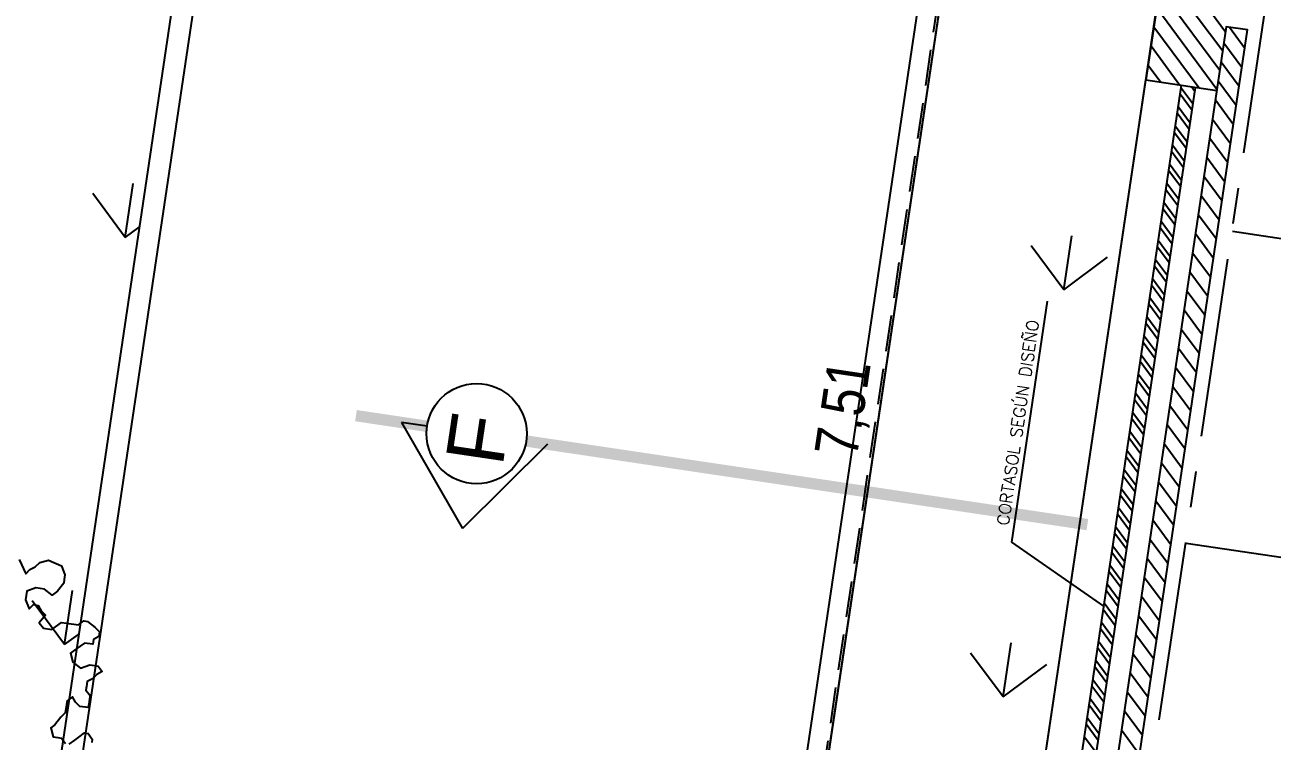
# Model space of a CAD drawing. Header units: millimetres. Extents: x 338 to 506, y 179 to 335.
# Drawn here: x 385.95 to 394.65, y 246.43 to 251.43 of the extents above; entities that cross this region are included whole.
import ezdxf
from ezdxf.enums import TextEntityAlignment as Align

# ---------------------------------------------------------------- set-up
doc = ezdxf.new("R2010")
doc.units = ezdxf.units.MM
doc.linetypes.add('CENTER', pattern=[2, 1.25, -0.25, 0.25, -0.25])
doc.linetypes.add('DASHED2', pattern=[0.375, 0.25, -0.125])
for name, color, linetype in [('ANDEN', 251, 'Continuous'), ('ARBOL-TOP', 3, 'Continuous'), ('COTAS', 30, 'Continuous'), ('EJES_DE_COLUMNA', 255, 'DASHED2'), ('MUROS', 32, 'Continuous'), ('PISO', 253, 'Continuous'), ('REJAS', 151, 'Continuous'), ('TEXTOS', 7, 'Continuous')]:
    doc.layers.add(name, color=color, linetype=linetype)
doc.styles.add('NOTAS', font='simplex.shx')
doc.styles.get("Standard").update_dxf_attribs({"font": 'ARIALUNI.ttf'})
doc.styles.add('TECHNIC', font='txt')
doc.dimstyles.new('CONSTRUIME', dxfattribs={"dimtxt": 0.09, "dimasz": 0.027, "dimexe": 0.04, "dimexo": 0.1, "dimgap": 0.04, "dimtad": 1, "dimtih": 1, "dimtoh": 1, "dimdec": 4, "dimzin": 5, "dimdsep": 46, "dimtxsty": 'Standard', "dimcen": -0.05, "dimclrd": 253, "dimclre": 253, "dimclrt": 7, "dimadec": 0, "dimazin": 0, "dimtfac": 1, "dimtdec": 4, "dimtmove": 2, "dimatfit": 3, "dimfxl": 1, "dimtolj": 1, "dimarcsym": 0})

# ---------------------------------------------------------------- blocks, each defined once
blk = doc.blocks.new('*X963')
at = {"color": 0}
for p, q in [((63.6497, 109.0857), (63.9191, 109.3551)), ((66.5233, 109.0857), (66.7927, 109.3551)), ((63.6497, 109.0857), (63.7343, 109.0011)), ((63.6497, 109.0857), (64.0307, 109.0857)), ((66.5233, 109.0857), (66.608, 109.0011)), ((66.5233, 109.0857), (66.9043, 109.0857))]:
    blk.add_line(p, q, dxfattribs=at)
blk = doc.blocks.new('ARBOLITO')
at = {"linetype": 'ByBlock'}
for points in [[(463.1065, 69.508), (463.1211, 69.4852), (463.1273, 69.4935), (463.1356, 69.4997), (463.1419, 69.508), (463.1564, 69.5143), (463.1793, 69.508), (463.1876, 69.4935), (463.1876, 69.4852), (463.1876, 69.4789), (463.1793, 69.4644), (463.171, 69.4561), (463.1564, 69.4644), (463.1419, 69.4644), (463.1273, 69.4561), (463.1273, 69.4415), (463.1356, 69.427), (463.1419, 69.4353), (463.1502, 69.4353), (463.1564, 69.427), (463.1647, 69.4207), (463.1564, 69.4062), (463.1647, 69.3979), (463.1793, 69.3979), (463.1938, 69.4124), (463.2021, 69.4124), (463.2229, 69.4124), (463.2312, 69.4207), (463.2375, 69.4207), (463.252, 69.4124), (463.2603, 69.4062), (463.2603, 69.3979), (463.252, 69.3917), (463.252, 69.3833), (463.2375, 69.3833), (463.2312, 69.3771), (463.2229, 69.3688), (463.2167, 69.3626), (463.2229, 69.348), (463.2375, 69.3397), (463.252, 69.348), (463.2603, 69.348), (463.2665, 69.348), (463.2749, 69.3397), (463.2665, 69.3335), (463.2603, 69.3252), (463.252, 69.3189), (463.252, 69.3106), (463.252, 69.3044), (463.2603, 69.2961), (463.2603, 69.2898), (463.2603, 69.2815), (463.2603, 69.2753), (463.2458, 69.2753), (463.2375, 69.2815), (463.2312, 69.2898), (463.2229, 69.2815), (463.2229, 69.2753), (463.2229, 69.2607), (463.2167, 69.2524), (463.2084, 69.2379), (463.2021, 69.2317), (463.2084, 69.2171), (463.2167, 69.2171), (463.2229, 69.2171), (463.2312, 69.2088)], [(463.2375, 69.2088), (463.2458, 69.2171), (463.252, 69.2233), (463.2603, 69.2317), (463.2665, 69.2317), (463.2749, 69.2233), (463.2749, 69.2171)], [(463.1065, 69.508), (463.1211, 69.4852), (463.1273, 69.4935), (463.1356, 69.4997), (463.1419, 69.508), (463.1564, 69.5143), (463.1793, 69.508), (463.1876, 69.4935), (463.1876, 69.4852), (463.1876, 69.4789), (463.1793, 69.4644), (463.171, 69.4561), (463.1564, 69.4644), (463.1419, 69.4644), (463.1273, 69.4561), (463.1273, 69.4415), (463.1356, 69.427), (463.1419, 69.4353), (463.1502, 69.4353), (463.1564, 69.427), (463.1647, 69.4207), (463.1564, 69.4062), (463.1647, 69.3979), (463.1793, 69.3979), (463.1938, 69.4124), (463.2021, 69.4124), (463.2229, 69.4124), (463.2312, 69.4207), (463.2375, 69.4207), (463.252, 69.4124), (463.2603, 69.4062), (463.2603, 69.3979), (463.252, 69.3917), (463.252, 69.3833), (463.2375, 69.3833), (463.2312, 69.3771), (463.2229, 69.3688), (463.2167, 69.3626), (463.2229, 69.348), (463.2375, 69.3397), (463.252, 69.348), (463.2603, 69.348), (463.2665, 69.348), (463.2749, 69.3397), (463.2665, 69.3335), (463.2603, 69.3252), (463.252, 69.3189), (463.252, 69.3106), (463.252, 69.3044), (463.2603, 69.2961), (463.2603, 69.2898), (463.2603, 69.2815), (463.2603, 69.2753), (463.2458, 69.2753), (463.2375, 69.2815), (463.2312, 69.2898), (463.2229, 69.2815), (463.2229, 69.2753), (463.2229, 69.2607), (463.2167, 69.2524), (463.2084, 69.2379), (463.2021, 69.2317), (463.2084, 69.2171), (463.2167, 69.2171), (463.2229, 69.2171), (463.2312, 69.2088)], [(463.2375, 69.2088), (463.2458, 69.2171), (463.252, 69.2233), (463.2603, 69.2317), (463.2665, 69.2317), (463.2749, 69.2233), (463.2749, 69.2171)]]:
    blk.add_lwpolyline(points, dxfattribs=at)
blk = doc.blocks.new('*X987')
at = {"color": 0}
for p, q in [((64.2528, 102.5529), (64.5222, 102.8223)), ((67.1265, 102.5529), (67.3959, 102.8223)), ((64.2528, 102.5529), (64.5222, 102.2835)), ((64.2528, 102.5529), (64.6338, 102.5529)), ((67.1265, 102.5529), (67.3959, 102.2835)), ((67.1265, 102.5529), (67.5075, 102.5529))]:
    blk.add_line(p, q, dxfattribs=at)
blk = doc.blocks.new('EJES_CORTES')
at = {"layer": 'TEXTOS'}
for p, q in [((-56.5289, 5.1376), (-57.1982, 4.6073)), ((-56.5289, 4.9569), (-56.5289, 5.1376)), ((-56.5289, 4.1078), (-57.1982, 4.6073))]:
    blk.add_line(p, q, dxfattribs=at)
at = {"layer": 'TEXTOS', "linetype": 'CENTER', "const_width": 0.0792}
for points in [[(-56.5289, 4.9569), (-56.5289, 5.4587)], [(-56.5289, 0.2971), (-56.5289, 4.2577)]]:
    blk.add_lwpolyline(points, dxfattribs=at)
at = {"layer": 'TEXTOS'}
blk.add_circle((-56.5289, 4.6073), 0.3496, dxfattribs=at)
blk.add_text('F', height=0.4027, dxfattribs=at).set_placement((-56.5647, 4.7964), align=Align.TOP_CENTER)
blk = doc.blocks.new('*X86')
at = {"color": 0}
for p, q in [((2956.9129, 1981.9887), (2956.7629, 1981.8387)), ((2957.0476, 1981.9887), (2956.8976, 1981.8387)), ((2957.1823, 1981.9887), (2957.0323, 1981.8387)), ((2957.3171, 1981.9887), (2957.1671, 1981.8387)), ((2957.4518, 1981.9887), (2957.3018, 1981.8387)), ((2957.5865, 1981.9887), (2957.4365, 1981.8387)), ((2957.7212, 1981.9887), (2957.5712, 1981.8387)), ((2957.8559, 1981.9887), (2957.7059, 1981.8387)), ((2957.9906, 1981.9887), (2957.8406, 1981.8387)), ((2958.1253, 1981.9887), (2957.9753, 1981.8387)), ((2958.26, 1981.9887), (2958.11, 1981.8387)), ((2958.3947, 1981.9887), (2958.2447, 1981.8387)), ((2958.5294, 1981.9887), (2958.3794, 1981.8387)), ((2958.6641, 1981.9887), (2958.5141, 1981.8387)), ((2958.7988, 1981.9887), (2958.6488, 1981.8387)), ((2958.9335, 1981.9887), (2958.7835, 1981.8387)), ((2959.0682, 1981.9887), (2958.9182, 1981.8387)), ((2959.2029, 1981.9887), (2959.0529, 1981.8387)), ((2959.3376, 1981.9887), (2959.1876, 1981.8387)), ((2959.4723, 1981.9887), (2959.3223, 1981.8387)), ((2959.607, 1981.9887), (2959.457, 1981.8387)), ((2959.7417, 1981.9887), (2959.5917, 1981.8387)), ((2959.8764, 1981.9887), (2959.7264, 1981.8387)), ((2960.0111, 1981.9887), (2959.8611, 1981.8387)), ((2960.1458, 1981.9887), (2959.9958, 1981.8387)), ((2960.2805, 1981.9887), (2960.1305, 1981.8387)), ((2960.4152, 1981.9887), (2960.2652, 1981.8387)), ((2960.5499, 1981.9887), (2960.3999, 1981.8387)), ((2960.6846, 1981.9887), (2960.5346, 1981.8387)), ((2960.8194, 1981.9887), (2960.6694, 1981.8387)), ((2960.9541, 1981.9887), (2960.8041, 1981.8387)), ((2961.0888, 1981.9887), (2960.9388, 1981.8387)), ((2961.2235, 1981.9887), (2961.0735, 1981.8387)), ((2961.3582, 1981.9887), (2961.2082, 1981.8387)), ((2961.4929, 1981.9887), (2961.3429, 1981.8387)), ((2961.6276, 1981.9887), (2961.4776, 1981.8387)), ((2961.7623, 1981.9887), (2961.6123, 1981.8387)), ((2961.8749, 1981.9666), (2961.747, 1981.8387))]:
    blk.add_line(p, q, dxfattribs=at)
blk = doc.blocks.new('*X93')
at = {"color": 0}
for p, q in [((2956.7264, 1982.1387), (2956.8264, 1982.2387)), ((2956.8162, 1982.1387), (2956.9162, 1982.2387)), ((2956.8611, 1982.1387), (2956.9611, 1982.2387)), ((2956.9509, 1982.1387), (2957.0509, 1982.2387)), ((2956.9958, 1982.1387), (2957.0958, 1982.2387)), ((2957.0856, 1982.1387), (2957.1856, 1982.2387)), ((2957.1305, 1982.1387), (2957.2305, 1982.2387)), ((2957.2203, 1982.1387), (2957.3203, 1982.2387)), ((2957.2652, 1982.1387), (2957.3652, 1982.2387)), ((2957.355, 1982.1387), (2957.455, 1982.2387)), ((2957.4, 1982.1387), (2957.5, 1982.2387)), ((2957.4898, 1982.1387), (2957.5898, 1982.2387)), ((2957.5347, 1982.1387), (2957.6347, 1982.2387)), ((2957.6245, 1982.1387), (2957.7245, 1982.2387)), ((2957.6694, 1982.1387), (2957.7694, 1982.2387)), ((2957.7592, 1982.1387), (2957.8592, 1982.2387)), ((2957.8041, 1982.1387), (2957.9041, 1982.2387)), ((2957.8939, 1982.1387), (2957.9939, 1982.2387)), ((2957.9388, 1982.1387), (2958.0388, 1982.2387)), ((2958.0286, 1982.1387), (2958.1286, 1982.2387)), ((2958.0735, 1982.1387), (2958.1735, 1982.2387)), ((2958.1633, 1982.1387), (2958.2633, 1982.2387)), ((2958.2082, 1982.1387), (2958.3082, 1982.2387)), ((2958.298, 1982.1387), (2958.398, 1982.2387)), ((2958.3429, 1982.1387), (2958.4429, 1982.2387)), ((2958.4327, 1982.1387), (2958.5327, 1982.2387)), ((2958.4776, 1982.1387), (2958.5776, 1982.2387)), ((2958.5674, 1982.1387), (2958.6674, 1982.2387)), ((2958.6123, 1982.1387), (2958.7123, 1982.2387)), ((2958.7021, 1982.1387), (2958.8021, 1982.2387)), ((2958.747, 1982.1387), (2958.847, 1982.2387)), ((2958.8368, 1982.1387), (2958.9368, 1982.2387)), ((2958.8817, 1982.1387), (2958.9817, 1982.2387)), ((2958.9715, 1982.1387), (2959.0715, 1982.2387)), ((2959.0164, 1982.1387), (2959.1164, 1982.2387)), ((2959.1062, 1982.1387), (2959.2062, 1982.2387)), ((2959.1511, 1982.1387), (2959.2511, 1982.2387)), ((2959.2409, 1982.1387), (2959.3409, 1982.2387)), ((2959.2858, 1982.1387), (2959.3858, 1982.2387)), ((2959.3756, 1982.1387), (2959.4756, 1982.2387)), ((2959.4205, 1982.1387), (2959.5205, 1982.2387)), ((2959.5103, 1982.1387), (2959.6103, 1982.2387)), ((2959.5552, 1982.1387), (2959.6552, 1982.2387)), ((2959.645, 1982.1387), (2959.745, 1982.2387)), ((2959.6899, 1982.1387), (2959.7899, 1982.2387)), ((2959.7797, 1982.1387), (2959.8797, 1982.2387)), ((2959.8246, 1982.1387), (2959.9246, 1982.2387)), ((2959.9144, 1982.1387), (2960.0144, 1982.2387)), ((2959.9593, 1982.1387), (2960.0593, 1982.2387)), ((2960.0491, 1982.1387), (2960.1491, 1982.2387)), ((2960.094, 1982.1387), (2960.194, 1982.2387)), ((2960.1838, 1982.1387), (2960.2838, 1982.2387)), ((2960.2287, 1982.1387), (2960.3287, 1982.2387)), ((2960.3185, 1982.1387), (2960.4185, 1982.2387)), ((2960.3634, 1982.1387), (2960.4634, 1982.2387)), ((2960.4532, 1982.1387), (2960.5532, 1982.2387)), ((2960.4981, 1982.1387), (2960.5981, 1982.2387)), ((2960.5879, 1982.1387), (2960.6879, 1982.2387)), ((2960.6328, 1982.1387), (2960.7328, 1982.2387)), ((2960.7226, 1982.1387), (2960.8226, 1982.2387)), ((2960.7675, 1982.1387), (2960.8675, 1982.2387)), ((2960.8573, 1982.1387), (2960.9573, 1982.2387)), ((2960.9023, 1982.1387), (2961.0023, 1982.2387)), ((2960.9921, 1982.1387), (2961.0921, 1982.2387)), ((2961.037, 1982.1387), (2961.137, 1982.2387)), ((2961.1268, 1982.1387), (2961.2268, 1982.2387)), ((2961.1717, 1982.1387), (2961.2717, 1982.2387)), ((2961.2615, 1982.1387), (2961.3615, 1982.2387)), ((2961.3064, 1982.1387), (2961.4064, 1982.2387)), ((2961.3962, 1982.1387), (2961.4249, 1982.1674))]:
    blk.add_line(p, q, dxfattribs=at)
blk = doc.blocks.new('SALON_MULTIPLE')
at = {"layer": 'MUROS', "color": 32}
for p, q in [((2954.8613, 1982.48867), (2961.4249, 1982.48867)), ((2962.0249, 1982.48867), (2961.4249, 1982.48867)), ((2961.4249, 1982.48867), (2961.4249, 1981.98867))]:
    blk.add_line(p, q, dxfattribs=at)
at = {"layer": 'MUROS', "linetype": 'Continuous'}
for p, q in [((2961.79994, 1982.48867), (2961.4249, 1982.11363)), ((2961.66524, 1982.48867), (2961.4249, 1982.24833)), ((2961.53054, 1982.48867), (2961.4249, 1982.38304)), ((2961.93465, 1982.48867), (2961.43465, 1981.98867)), ((2962.0249, 1982.44422), (2961.56935, 1981.98867)), ((2962.0249, 1982.30952), (2961.70405, 1981.98867)), ((2962.0249, 1982.17481), (2961.83876, 1981.98867))]:
    blk.add_line(p, q, dxfattribs=at)
at = {"layer": 'MUROS', "color": 30}
for p, q in [((2955.4613, 1982.23867), (2961.4249, 1982.23867)), ((2955.4613, 1982.13867), (2961.4249, 1982.13867))]:
    blk.add_line(p, q, dxfattribs=at)
at = {"layer": 'MUROS'}
blk.add_lwpolyline([(2955.4613, 1981.83867), (2961.8749, 1981.83867), (2961.8749, 1981.98867), (2955.4613, 1981.98867), (2955.4613, 1981.83867)], dxfattribs=at)
at = {"layer": 'PISO'}
for p, q in [((2958.26736, 1972.97534), (2958.26736, 1981.73534)), ((2960.46736, 1972.97534), (2960.46736, 1981.73534))]:
    blk.add_line(p, q, dxfattribs=at)
at = {"linetype": 'Continuous'}
blk.add_blockref('*X93', (0, 0), dxfattribs=at)
at = {"layer": 'MUROS', "linetype": 'Continuous'}
blk.add_blockref('*X86', (0, 0), dxfattribs=at)
blk = doc.blocks.new('*U1005')
at = {"color": 0, "style": 'NOTAS'}
blk.add_text('CORTASOL SEGÚN DISEÑO', height=0.083334, dxfattribs=at).set_placement((65.439, 102.6909))
blk = doc.blocks.new('ARROW')
at = {"layer": 'COTAS', "color": 1}
blk.add_line((2.5, 0), (-2.5, 0), dxfattribs=at)
at = {"layer": 'COTAS', "color": 1, "const_width": 0.635}
blk.add_lwpolyline([(-0.32, 0, 1), (0.32, 0, 1)], format="xyb", close=True, dxfattribs=at)
blk = doc.blocks.new('*U713')
at = {"layer": 'EJES_DE_COLUMNA', "color": 7, "style": 'TECHNIC'}
blk.add_text('7,51', height=0.3, dxfattribs=at).set_placement((696.9691, 199.0935))
blk = doc.blocks.new('*D638')
at = {"layer": 'DEFPOINTS', "color": 0, "transparency": 16777216}
for p in [(701.0799, 199.0013), (693.5663, 198.789), (701.0799, 198.789)]:
    blk.add_point(p, dxfattribs=at)
at = {"layer": 'EJES_DE_COLUMNA', "color": 253, "transparency": 16777216}
for p, q in [((693.5663, 198.9013), (693.5663, 199.0413)), ((693.6163, 199.0013), (701.0299, 199.0013)), ((701.0799, 198.9013), (701.0799, 199.0413))]:
    blk.add_line(p, q, dxfattribs=at)
at = {"transparency": 16777216}
blk.add_blockref('*U713', (0, 0), dxfattribs=at)
at = {"layer": 'EJES_DE_COLUMNA', "color": 253, "transparency": 16777216, "xscale": 0.05, "yscale": 0.05, "zscale": 0.05, "rotation": 180}
blk.add_blockref('ARROW', (693.5663, 199.0013), dxfattribs=at)
at = {"layer": 'EJES_DE_COLUMNA', "color": 253, "transparency": 16777216, "xscale": 0.05, "yscale": 0.05, "zscale": 0.05}
blk.add_blockref('ARROW', (701.0799, 199.0013), dxfattribs=at)
blk = doc.blocks.new('EJES_ESTRUCTURALES')
at = {"layer": 'EJES_DE_COLUMNA', "color": 9, "linetype": 'CENTER'}
blk.add_line((661.47768, 196.7363), (759.37077, 196.7363), dxfattribs=at)
at = {"layer": 'EJES_DE_COLUMNA'}
dim = blk.add_linear_dim(base=(701.07988, 199.00127), p1=(693.56628, 198.78901), p2=(701.07988, 198.78901), dimstyle='CONSTRUIME', override={"dimtxt": 0.3, "dimasz": 0.05}, dxfattribs=at)
dim.commit()
dim.dimension.update_dxf_attribs({"geometry": '*D638', "text_midpoint": (697.32308, 199.21737)})
blk = doc.blocks.new('A$C7152A42C')
at = {"color": 0}
for p, q in [((64.98257, 101.95105), (65.33131, 102.65242)), ((65.33131, 102.65242), (67.03144, 102.65242))]:
    blk.add_line(p, q, dxfattribs=at)
at = {"layer": 'ANDEN'}
for p, q in [((70.659, 103.85105), (59.0954, 103.85105)), ((70.509, 103.70105), (59.2454, 103.70105))]:
    blk.add_line(p, q, dxfattribs=at)
for points in [[(59.0954, 108.85105), (59.0954, 113.85105), (60.0954, 113.85105), (60.0954, 118.85105), (59.0954, 118.85105), (59.0954, 123.85105), (60.0954, 123.85105), (60.0954, 136.18757), (70.659, 135.51684), (70.659, 108.85105)], [(59.2454, 109.00105), (59.2454, 113.70105), (60.2454, 113.70105), (60.2454, 119.00105), (59.2454, 119.00105), (59.2454, 123.70105), (60.2454, 123.70105), (60.2454, 136.02774), (70.509, 135.37606), (70.509, 109.00105)], [(70.509, 103.70105), (59.2454, 103.70105), (59.2454, 102.20105), (59.2454, 101.70105), (62.0954, 101.70105), (62.0954, 102.20105), (69.259, 102.20105), (69.259, 101.70105), (70.509, 101.70105)]]:
    blk.add_lwpolyline(points, close=True, dxfattribs=at)
blk.add_blockref('*U1005', (0, 0))
at = {"layer": 'ANDEN', "color": 251, "linetype": 'Continuous'}
for name in ['*X963', '*X987']:
    blk.add_blockref(name, (0, 0), dxfattribs=at)
at = {"layer": 'ARBOL-TOP', "color": 3, "linetype": 'ByBlock', "xscale": 4.090679926752369, "yscale": 4.090679926752369, "zscale": 4.090679926752369, "rotation": 270}
blk.add_blockref('ARBOLITO', (-220.14418, 2003.90737), dxfattribs=at)
at = {"layer": 'EJES_DE_COLUMNA'}
blk.add_blockref('EJES_ESTRUCTURALES', (-631.22088, -95.28525), dxfattribs=at)
at = {"layer": 'MUROS', "color": 4}
blk.add_blockref('SALON_MULTIPLE', (-2892.7659, -1880.28762), dxfattribs=at)
at = {"layer": 'REJAS'}
blk.add_blockref('EJES_CORTES', (122.05847, 101.85105), dxfattribs=at)

msp = doc.modelspace()

# ---------------------------------------------------------------- block references
at = {"layer": 'MUROS', "color": 32, "rotation": 81.53046525965426}
msp.add_blockref('A$C7152A42C', (484.7482, 168.0844), dxfattribs=at)

doc.saveas('drawing.dxf')
